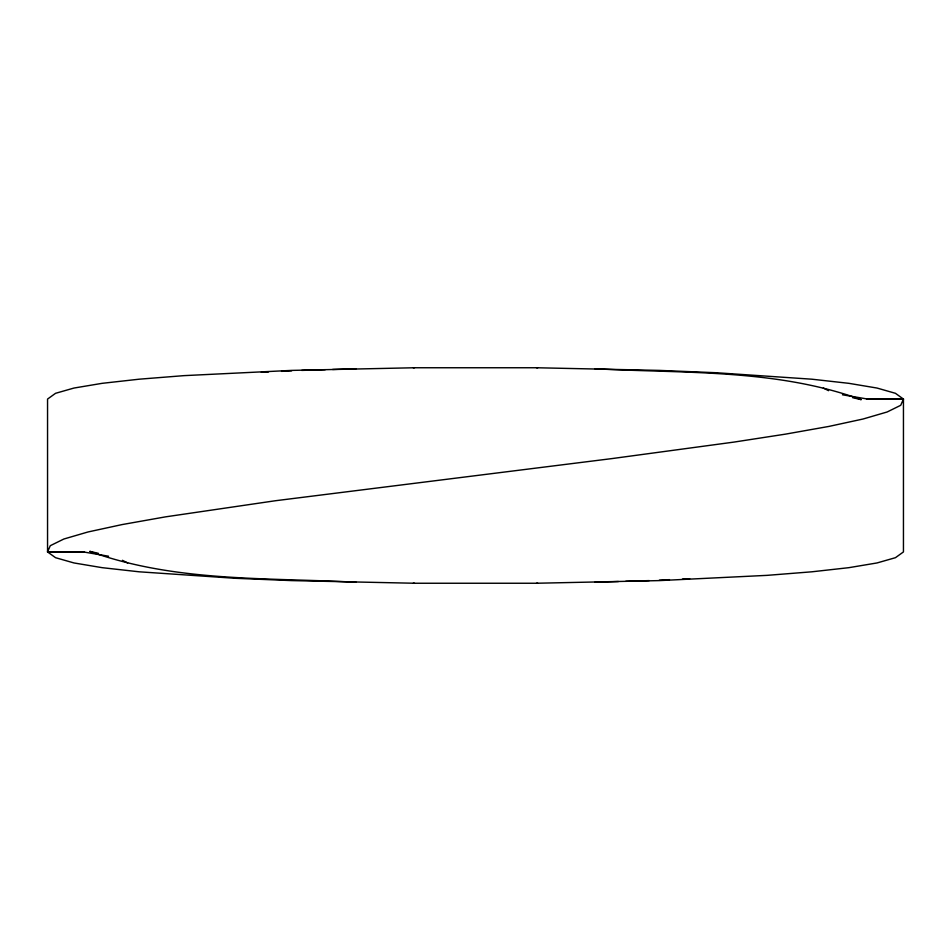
<?xml version="1.0" encoding="UTF-8"?>
<svg xmlns="http://www.w3.org/2000/svg" width="951" height="951" viewBox="0 0 951 951"><rect width="100%" height="100%" fill="white"/><g stroke="black" fill="none" stroke-linecap="round" stroke-linejoin="round"><path stroke-width="1.43" d="M414.458 583.248L291.541 580.597L235.194 578.291L139.119 571.801L102.102 567.664L73.952 562.944L55.55 557.69L47.55 551.925L50.284 545.696L63.836 539.027L87.968 531.978L122.132 524.572L165.533 516.857L275.433 500.737L611.909 458.596L733.934 442.096L785.467 434.143L828.868 426.428L863.033 419.022L887.164 411.973L900.716 405.304L903.45 399.075L895.45 393.31L877.048 388.056L848.898 383.336L811.881 379.199L715.806 372.709L659.459 370.403L536.542 367.752M261.311 372.293L268.527 371.96M281.52 371.354L291.624 370.878M659.376 580.122L669.48 579.646M682.473 579.04L689.689 578.707M301.729 370.403L325.23 369.689M332.577 369.464L356.078 368.75M594.922 582.25L618.423 581.536M625.77 581.311L649.271 580.597M414.458 367.752L291.541 370.403L183.912 375.645L139.119 379.199L102.102 383.336L73.952 388.056L55.55 393.31L47.55 399.075L47.55 551.925L84.473 551.925M536.542 583.248L659.459 580.597L767.088 575.355L811.881 571.801L848.898 567.664L877.048 562.944L895.45 557.69L903.45 551.925L903.45 399.075L866.527 399.075M413.281 367.752L537.719 367.752M537.719 583.248L413.281 583.248M867.181 399.182L903.45 399.075M47.55 551.925L83.819 551.818M594.922 368.75C683.924 373.529 776.147 368.738 861.249 399.658L852.583 397.661M356.078 582.25C267.076 577.471 174.853 582.262 89.751 551.342L98.417 553.339M842.443 394.784L868.37 399.194M82.63 551.806L108.557 556.216M823.34 388.056L828.571 390.683M122.429 560.317L127.66 562.944"/></g></svg>
